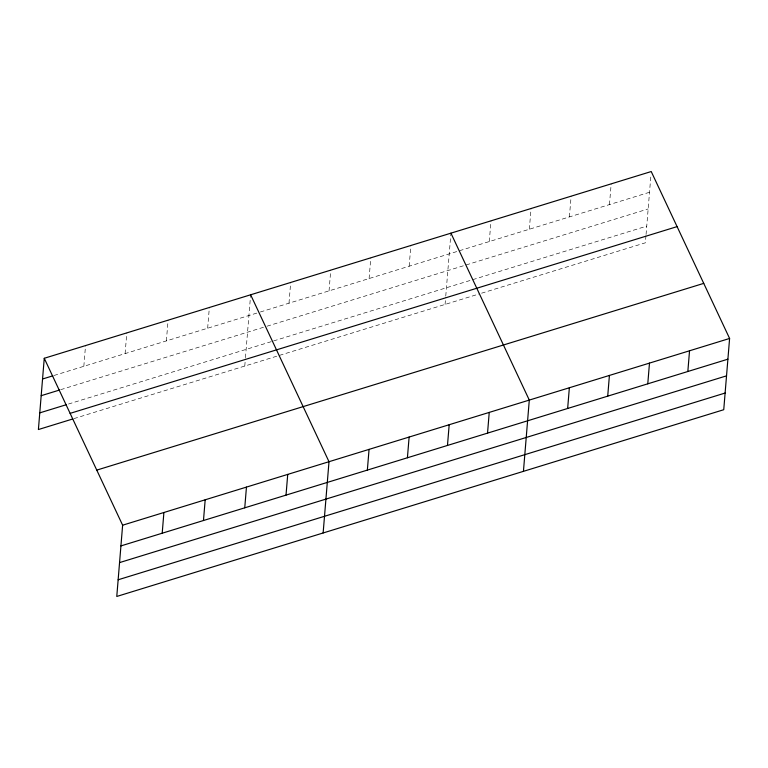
<?xml version="1.0" encoding="UTF-8"?>
<svg xmlns="http://www.w3.org/2000/svg" width="768" height="768" viewBox="0 0 768 768"><rect width="100%" height="100%" fill="white"/><g stroke="black" fill="none" stroke-linecap="round" stroke-linejoin="round"><path stroke-width="0.58" stroke-dasharray="3.84 2.88" d="M83.827 366.307L85.536 345.581M125.107 353.606L126.806 332.89M166.378 340.906L168.077 320.189M207.648 328.205L209.357 307.488M244.771 366.058L245.357 358.906M245.453 357.715L250.627 294.787M288.989 303.187L290.688 282.461M329.05 290.861L330.749 270.144M369.101 278.534L370.81 257.818M409.162 266.208L410.87 245.491M445.066 304.426L445.661 297.283M445.757 296.093L450.835 234.317M489.283 241.565L490.992 220.838M529.344 229.238L531.053 208.512M569.405 216.912L571.114 196.195M609.466 204.586L611.165 183.869M645.955 235.661L645.37 242.803L480.547 293.51M646.061 234.47L650.851 176.15M54.019 375.475L259.229 312.346M260.371 311.99L649.526 192.259M60.672 389.683L265.872 326.554M267.014 326.208L648.154 208.944M68.438 404.045L272.467 341.28M273.61 340.925L646.742 226.128M73.939 418.608L479.405 293.866"/><path stroke-width="1.15" d="M44.256 358.282L122.63 525.197L116.774 596.458L723.744 409.718L729.6 338.458L651.226 171.542L44.256 358.282L38.4 429.542L72.797 418.963M162.202 533.213L163.901 512.496M203.472 520.522L205.181 499.795M244.752 507.821L246.451 487.094M286.022 495.12L287.722 474.403M323.136 532.963L329.002 461.702L250.627 294.787M367.354 470.102L369.062 449.376M407.414 457.776L409.123 437.05M447.475 445.45L449.184 424.723M487.536 433.123L489.235 412.406M523.44 471.341L529.296 400.08L450.931 233.165M567.658 408.47L569.357 387.754M607.718 396.144L609.418 375.427M647.779 383.827L649.478 363.101M687.84 371.501L689.539 350.774M42.557 378.998L52.877 375.83M41.184 395.683L59.53 390.038M39.773 412.867L66.144 404.755M70.118 413.366L677.088 226.618M96.768 470.112L703.738 283.373M122.63 525.197L729.6 338.458M120.922 545.914L727.901 359.174M119.558 562.598L726.528 375.85M118.138 579.782L725.117 393.043"/></g></svg>
